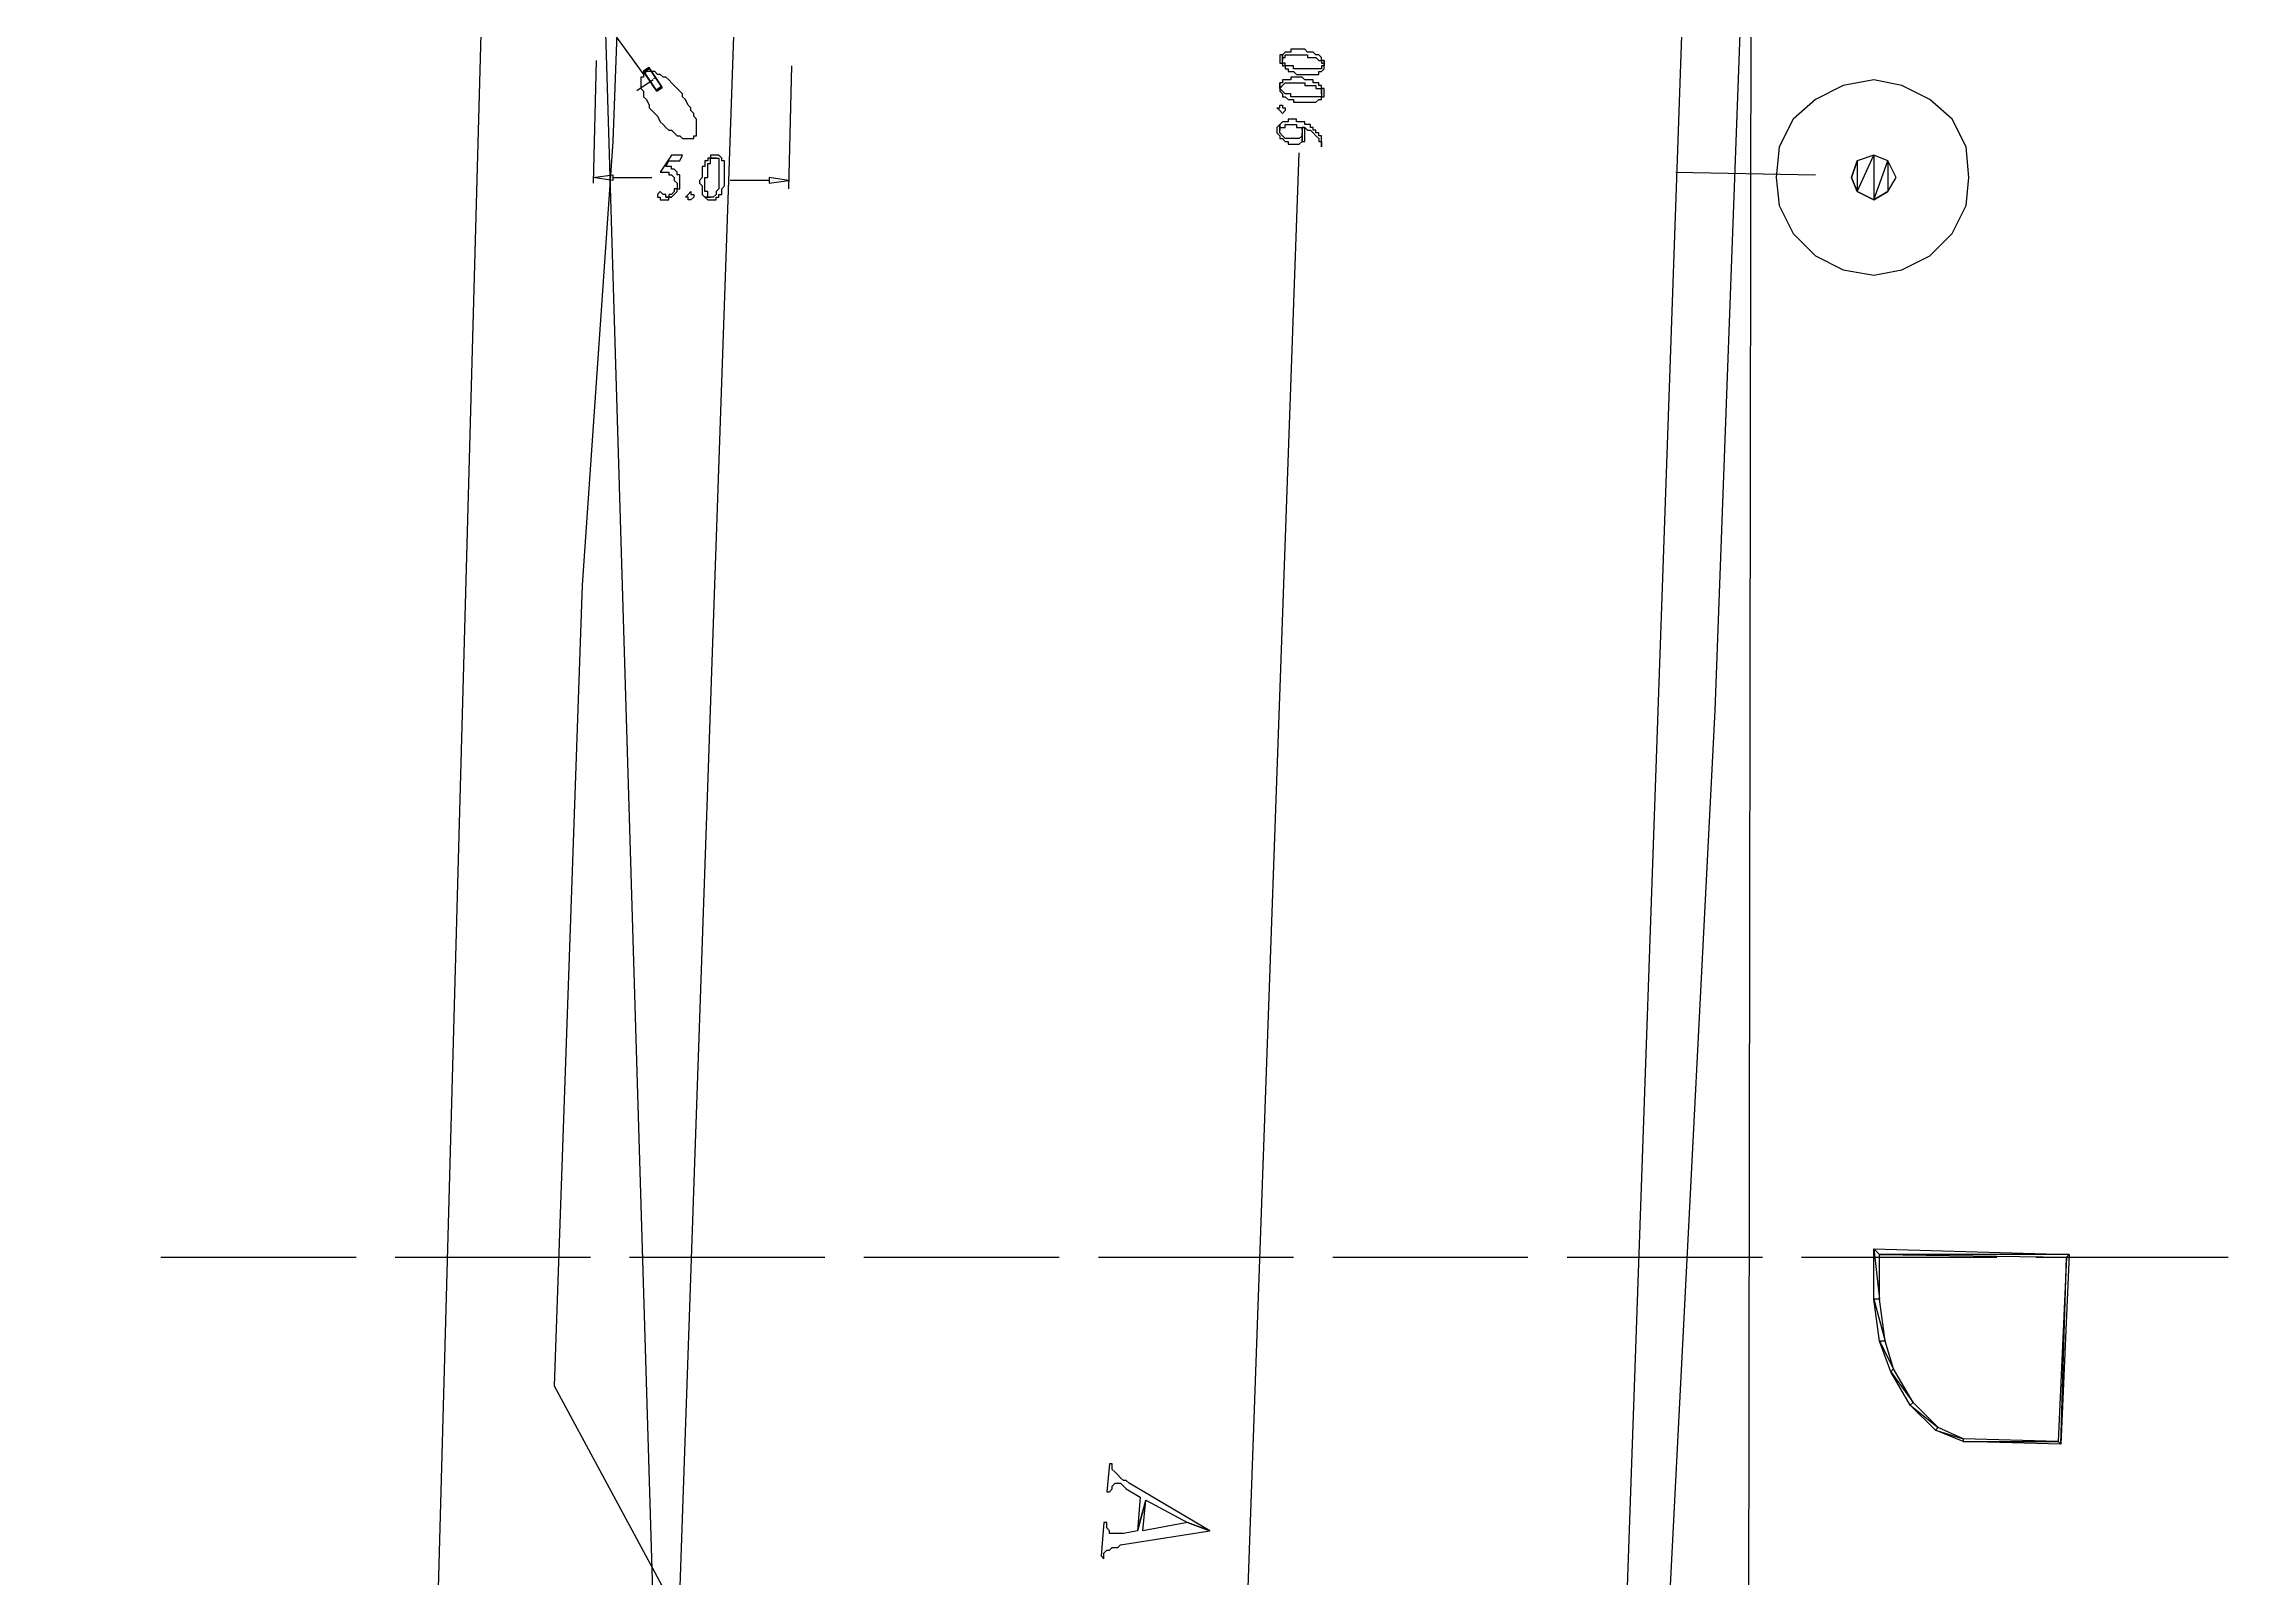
# Model space of a CAD drawing. Extents: x 212106 to 638151, y -1311344 to 1260505.
# Drawn here: x 269033 to 324960, y -493865 to -454577 of the extents above; entities that cross this region are included whole.
import ezdxf

# ---------------------------------------------------------------- set-up
doc = ezdxf.new("R2010")
doc.units = 0
doc.header["$MEASUREMENT"] = 0
for name, color, linetype in [('at_Entity', 7, 'Continuous'), ('DLXLUM01', 3, 'Continuous'), ('DLXLUMEX', 2, 'Continuous'), ('DLXSCENE', 7, 'Continuous')]:
    doc.layers.add(name, color=color, linetype=linetype)

# ---------------------------------------------------------------- blocks, each defined once
blk = doc.blocks.new('*U43')
for p, q in [((-93, 292), (-234, 198)), ((-234, 198), (-93, 292)), ((-234, 198), (93, -292)), ((93, -292), (-234, 198)), ((-234, 198), (-218, 173)), ((-218, 173), (-234, 198)), ((-77, 267), (-218, 173)), ((-218, 173), (-77, 267)), ((-218, 173), (110, -317)), ((110, -317), (-218, 173)), ((234, -198), (-93, 292)), ((-77, 267), (-93, 292)), ((-93, 292), (234, -198)), ((-93, 292), (-77, 267)), ((251, -222), (-77, 267)), ((-77, 267), (251, -222)), ((93, -292), (234, -198)), ((234, -198), (93, -292)), ((93, -292), (110, -317)), ((110, -317), (93, -292)), ((110, -317), (251, -222)), ((251, -222), (110, -317)), ((234, -198), (251, -222)), ((251, -222), (234, -198))]:
    blk.add_line(p, q)
at = {"color": 1}
blk.add_line((17, -25), (-399, -303), dxfattribs=at)
at = {"layer": 'DLXLUMEX', "color": 7}
blk.add_text('1', height=100, dxfattribs=at).set_placement((0, 0))
blk = doc.blocks.new('*U97')
for p, q in [((-45254, -534671), (-45111, -434388)), ((-74539, -482029), (-72968, -534171))]:
    blk.add_line(p, q)

msp = doc.modelspace()

# ---------------------------------------------------------------- linework, layer by layer
at = {"layer": 'at_Entity', "color": 0}
for p, q in [((282818, -360515), (269033, -859640)), ((313176, -434506), (311818, -471645)), ((283819, -451294), (283604, -457080)), ((283247, -453791), (284390, -455363)), ((283176, -455006), (283104, -458148)), ((288176, -455148), (288104, -458291)), ((300747, -454863), (300675, -454863)), ((300675, -454863), (300675, -454934)), ((300675, -454934), (300675, -454934)), ((300675, -454934), (300675, -454934)), ((300675, -454934), (300675, -455006)), ((300675, -455006), (300675, -455006)), ((300675, -455006), (300675, -455006)), ((300675, -455006), (300675, -455077)), ((300675, -455077), (300675, -455077)), ((300675, -455077), (300747, -455077)), ((300818, -454791), (300747, -454863)), ((300747, -454863), (300747, -454863)), ((300747, -454863), (300747, -454863)), ((300747, -454863), (300747, -455006)), ((300747, -455006), (300747, -454863)), ((300747, -455006), (300747, -454934)), ((300747, -454934), (300747, -454934)), ((300747, -454934), (300747, -454934)), ((300747, -454934), (300818, -454934)), ((300747, -455006), (300747, -455006)), ((300747, -455077), (300747, -455006)), ((300747, -455006), (300747, -455006)), ((300747, -455006), (300747, -455006)), ((300818, -455077), (300747, -455077)), ((300747, -455077), (300747, -455077)), ((300747, -455077), (300747, -455148)), ((300747, -455148), (300747, -455148)), ((300747, -455148), (300747, -455148)), ((300747, -455148), (300818, -455148)), ((300890, -454791), (300818, -454791)), ((300818, -454791), (300818, -454791)), ((300818, -454934), (300818, -454863)), ((300818, -454863), (300890, -454863)), ((300818, -455148), (300818, -455077)), ((300818, -455077), (300818, -455077)), ((300890, -455148), (300818, -455148)), ((300818, -455148), (300818, -455220)), ((300818, -455220), (300818, -455220)), ((300818, -455220), (300890, -455220)), ((300961, -454791), (300890, -454791)), ((300890, -454791), (300890, -454791)), ((300890, -454791), (300890, -454791)), ((300890, -454863), (300890, -454863)), ((300890, -454863), (300890, -454863)), ((300890, -454863), (300890, -454863)), ((300890, -454863), (300961, -454863)), ((300961, -455148), (300890, -455148)), ((300890, -455148), (300890, -455148)), ((300890, -455220), (300890, -455291)), ((301032, -454720), (300961, -454720)), ((300961, -454720), (300961, -454720)), ((300961, -454720), (300961, -454791)), ((300961, -454863), (300961, -454863)), ((300961, -454863), (301032, -454863)), ((301032, -455148), (300961, -455148)), ((300961, -455148), (300961, -455148)), ((300961, -455148), (300961, -455148)), ((301104, -454720), (301032, -454720)), ((301032, -454720), (301032, -454720)), ((301032, -454863), (301032, -454863)), ((301032, -454863), (301104, -454863)), ((301032, -455220), (301032, -455148)), ((301104, -455220), (301032, -455220)), ((301175, -454720), (301104, -454720)), ((301104, -454720), (301104, -454720)), ((301104, -454863), (301104, -454863)), ((301104, -454863), (301175, -454863)), ((301175, -455220), (301104, -455220)), ((301104, -455220), (301104, -455220)), ((301247, -454720), (301175, -454720)), ((301175, -454720), (301175, -454720)), ((301175, -454863), (301175, -454863)), ((301175, -454863), (301247, -454863)), ((301247, -455220), (301175, -455220)), ((301175, -455220), (301175, -455220)), ((301318, -454720), (301247, -454720)), ((301247, -454720), (301247, -454720)), ((301247, -454863), (301247, -454863)), ((301247, -454863), (301318, -454863)), ((301318, -455220), (301247, -455220)), ((301247, -455220), (301247, -455220)), ((301390, -454791), (301318, -454720)), ((301318, -454720), (301318, -454720)), ((301318, -454863), (301318, -454863)), ((301318, -454863), (301390, -454863)), ((301390, -455220), (301318, -455220)), ((301318, -455220), (301318, -455220)), ((301461, -454791), (301390, -454791)), ((301390, -454791), (301390, -454791)), ((301390, -454863), (301390, -454934)), ((301390, -454934), (301461, -454934)), ((301461, -455220), (301390, -455220)), ((301390, -455220), (301390, -455220)), ((301532, -454791), (301461, -454791)), ((301461, -454791), (301461, -454791)), ((301461, -454934), (301461, -454934)), ((301461, -454934), (301461, -454934)), ((301461, -454934), (301532, -454934)), ((301532, -455220), (301461, -455220)), ((301461, -455220), (301461, -455220)), ((301604, -454863), (301532, -454791)), ((301532, -454791), (301532, -454791)), ((301532, -454791), (301532, -454791)), ((301532, -454934), (301532, -454934)), ((301532, -454934), (301604, -454934)), ((301604, -455220), (301532, -455220)), ((301532, -455220), (301532, -455220)), ((301675, -454863), (301604, -454863)), ((301604, -454863), (301604, -454863)), ((301604, -454863), (301604, -454863)), ((301604, -454934), (301604, -454934)), ((301604, -454934), (301675, -455006)), ((301675, -455220), (301604, -455220)), ((301604, -455220), (301604, -455220)), ((301604, -455220), (301604, -455220)), ((301747, -454934), (301675, -454863)), ((301675, -454863), (301675, -454863)), ((301675, -455006), (301675, -455006)), ((301675, -455006), (301747, -455006)), ((301747, -455220), (301675, -455220)), ((301675, -455220), (301675, -455220)), ((301747, -455006), (301747, -454934)), ((301818, -455006), (301747, -455006)), ((301747, -455006), (301747, -455006)), ((301747, -455006), (301747, -455006)), ((301747, -455006), (301747, -455077)), ((301747, -455077), (301818, -455077)), ((301818, -455148), (301747, -455148)), ((301747, -455148), (301747, -455220)), ((301747, -455220), (301747, -455220)), ((301747, -455220), (301747, -455220)), ((301747, -455291), (301818, -455220)), ((301818, -455148), (301818, -455006)), ((301818, -455148), (301818, -455006)), ((301818, -455006), (301818, -455148)), ((301818, -455077), (301818, -455148)), ((301818, -455220), (301818, -455148)), ((301818, -455148), (301818, -455148)), ((301818, -455148), (301818, -455148)), ((301818, -455220), (301818, -455220)), ((301818, -455220), (301818, -455220)), ((284390, -455434), (284319, -455434)), ((284319, -455434), (284319, -455506)), ((284319, -455506), (284319, -455577)), ((284319, -455577), (284319, -455648)), ((284319, -455648), (284319, -455720)), ((284319, -455720), (284390, -455791)), ((284462, -455291), (284390, -455363)), ((284390, -455363), (284390, -455434)), ((284390, -455791), (284390, -455863)), ((284533, -455291), (284462, -455291)), ((284604, -455291), (284533, -455291)), ((284676, -455291), (284604, -455291)), ((284747, -455363), (284676, -455291)), ((284819, -455363), (284747, -455363)), ((284890, -455434), (284819, -455363)), ((284962, -455434), (284890, -455434)), ((285033, -455506), (284962, -455434)), ((285104, -455577), (285033, -455506)), ((285176, -455648), (285104, -455577)), ((285247, -455720), (285176, -455648)), ((285319, -455791), (285247, -455720)), ((285390, -455863), (285319, -455791)), ((300747, -455577), (300675, -455577)), ((300675, -455577), (300675, -455720)), ((300675, -455720), (300675, -455577)), ((300675, -455577), (300675, -455577)), ((300675, -455577), (300675, -455648)), ((300675, -455720), (300747, -455648)), ((300675, -455648), (300675, -455648)), ((300675, -455648), (300675, -455648)), ((300675, -455648), (300675, -455720)), ((300675, -455720), (300675, -455720)), ((300747, -455791), (300675, -455720)), ((300675, -455720), (300675, -455720)), ((300675, -455720), (300675, -455720)), ((300675, -455720), (300675, -455720)), ((300675, -455720), (300675, -455791)), ((300675, -455791), (300675, -455791)), ((300675, -455791), (300675, -455791)), ((300675, -455791), (300747, -455863)), ((300818, -455506), (300747, -455506)), ((300747, -455506), (300747, -455577)), ((300747, -455577), (300747, -455577)), ((300747, -455648), (300818, -455577)), ((300747, -455648), (300747, -455648)), ((300747, -455648), (300747, -455648)), ((300747, -455648), (300747, -455648)), ((300818, -455863), (300747, -455791)), ((300747, -455791), (300747, -455791)), ((300747, -455791), (300747, -455791)), ((300747, -455791), (300747, -455791)), ((300890, -455506), (300818, -455506)), ((300818, -455506), (300818, -455506)), ((300818, -455506), (300818, -455506)), ((300818, -455577), (300818, -455577)), ((300818, -455577), (300818, -455577)), ((300818, -455577), (300890, -455577)), ((300890, -455291), (300961, -455291)), ((300961, -455506), (300890, -455506)), ((300890, -455506), (300890, -455506)), ((300890, -455577), (300890, -455577)), ((300890, -455577), (300961, -455577)), ((300961, -455291), (300961, -455291)), ((300961, -455291), (300961, -455291)), ((300961, -455291), (300961, -455291)), ((300961, -455291), (301032, -455291)), ((301032, -455434), (300961, -455434)), ((300961, -455434), (300961, -455506)), ((300961, -455577), (300961, -455577)), ((300961, -455577), (300961, -455577)), ((300961, -455577), (301032, -455577)), ((301032, -455291), (301032, -455291)), ((301032, -455291), (301104, -455363)), ((301104, -455434), (301032, -455434)), ((301032, -455434), (301032, -455434)), ((301032, -455434), (301032, -455434)), ((301032, -455577), (301032, -455577)), ((301032, -455577), (301104, -455577)), ((301104, -455363), (301104, -455363)), ((301104, -455363), (301175, -455363)), ((301175, -455434), (301104, -455434)), ((301104, -455434), (301104, -455434)), ((301104, -455577), (301104, -455577)), ((301104, -455577), (301175, -455577)), ((301175, -455363), (301175, -455363)), ((301175, -455363), (301247, -455363)), ((301247, -455434), (301175, -455434)), ((301175, -455434), (301175, -455434)), ((301175, -455577), (301247, -455577)), ((301247, -455363), (301247, -455363)), ((301247, -455363), (301247, -455363)), ((301247, -455363), (301318, -455363)), ((301318, -455506), (301247, -455434)), ((301247, -455434), (301247, -455434)), ((301247, -455577), (301247, -455577)), ((301247, -455577), (301247, -455577)), ((301247, -455577), (301318, -455577)), ((301318, -455363), (301318, -455363)), ((301318, -455363), (301390, -455363)), ((301390, -455506), (301318, -455506)), ((301318, -455506), (301318, -455506)), ((301318, -455577), (301318, -455648)), ((301318, -455648), (301390, -455648)), ((301390, -455363), (301390, -455363)), ((301390, -455363), (301461, -455363)), ((301461, -455506), (301390, -455506)), ((301390, -455506), (301390, -455506)), ((301390, -455648), (301390, -455648)), ((301390, -455648), (301461, -455648)), ((301461, -455363), (301461, -455363)), ((301461, -455363), (301532, -455363)), ((301532, -455506), (301461, -455506)), ((301461, -455506), (301461, -455506)), ((301461, -455648), (301461, -455648)), ((301461, -455648), (301532, -455648)), ((301532, -455363), (301532, -455363)), ((301532, -455363), (301604, -455363)), ((301532, -455577), (301532, -455506)), ((301532, -455506), (301532, -455506)), ((301604, -455577), (301532, -455577)), ((301532, -455577), (301532, -455577)), ((301532, -455648), (301532, -455648)), ((301532, -455648), (301604, -455648)), ((301604, -455363), (301604, -455363)), ((301604, -455363), (301604, -455363)), ((301604, -455363), (301675, -455363)), ((301675, -455577), (301604, -455577)), ((301604, -455577), (301604, -455577)), ((301604, -455648), (301604, -455720)), ((301604, -455720), (301675, -455720)), ((301675, -455363), (301675, -455291)), ((301675, -455291), (301675, -455291)), ((301675, -455291), (301747, -455291)), ((301675, -455648), (301675, -455577)), ((301747, -455648), (301675, -455648)), ((301675, -455720), (301675, -455720)), ((301675, -455720), (301675, -455720)), ((301675, -455720), (301747, -455720)), ((301747, -455291), (301747, -455291)), ((301747, -455291), (301747, -455291)), ((301747, -455720), (301747, -455648)), ((301747, -455720), (301747, -455791)), ((301747, -455863), (301747, -455720)), ((301818, -455720), (301747, -455720)), ((301747, -455720), (301747, -455934)), ((301747, -455791), (301747, -455791)), ((301747, -455791), (301747, -455791)), ((301747, -455791), (301747, -455863)), ((301818, -455863), (301818, -455720)), ((284390, -455863), (284390, -455934)), ((284390, -455934), (284462, -456006)), ((284462, -456006), (284533, -456148)), ((284533, -456148), (284533, -456220)), ((284533, -456220), (284604, -456291)), ((284604, -456291), (284676, -456363)), ((284676, -456363), (284747, -456434)), ((285390, -455934), (285390, -455863)), ((285462, -456006), (285390, -455934)), ((285533, -456148), (285462, -456006)), ((285604, -456220), (285533, -456148)), ((285604, -456291), (285604, -456220)), ((285676, -456363), (285604, -456291)), ((285676, -456434), (285676, -456363)), ((300675, -456291), (300604, -456220)), ((300604, -456220), (300604, -456220)), ((300604, -456220), (300675, -456220)), ((300675, -456220), (300675, -456148)), ((300675, -456148), (300747, -456148)), ((300675, -456220), (300675, -456220)), ((300675, -456220), (300675, -456220)), ((300747, -456363), (300675, -456291)), ((300675, -456291), (300675, -456291)), ((300675, -456291), (300675, -456291)), ((300675, -456291), (300675, -456291)), ((300747, -455863), (300747, -455863)), ((300747, -455863), (300747, -455863)), ((300747, -455863), (300747, -455934)), ((300747, -455934), (300747, -455934)), ((300747, -455934), (300818, -455934)), ((300747, -456148), (300747, -456148)), ((300747, -456148), (300747, -456220)), ((300747, -456220), (300818, -456220)), ((300818, -456291), (300747, -456363)), ((300747, -456363), (300747, -456363)), ((300747, -456363), (300747, -456363)), ((300890, -455863), (300818, -455863)), ((300818, -455863), (300818, -455863)), ((300818, -455863), (300818, -455863)), ((300818, -455934), (300818, -455934)), ((300818, -455934), (300890, -456006)), ((300818, -456220), (300818, -456220)), ((300818, -456220), (300818, -456220)), ((300818, -456220), (300818, -456291)), ((300818, -456291), (300818, -456291)), ((300818, -456291), (300818, -456291)), ((300818, -456291), (300818, -456291)), ((300818, -456291), (300818, -456291)), ((300818, -456291), (300818, -456291)), ((300961, -455863), (300890, -455863)), ((300890, -455863), (300890, -455863)), ((300890, -456006), (300890, -456006)), ((300890, -456006), (300890, -456006)), ((300890, -456006), (300961, -456006)), ((300961, -455934), (300961, -455863)), ((300961, -455863), (300961, -455863)), ((301032, -455934), (300961, -455934)), ((300961, -456006), (300961, -456006)), ((300961, -456006), (300961, -456006)), ((300961, -456006), (301032, -456006)), ((301104, -455934), (301032, -455934)), ((301032, -455934), (301032, -455934)), ((301032, -456006), (301032, -456077)), ((301032, -456077), (301104, -456077)), ((301175, -455934), (301104, -455934)), ((301104, -455934), (301104, -455934)), ((301104, -456077), (301104, -456077)), ((301104, -456077), (301175, -456077)), ((301247, -455934), (301175, -455934)), ((301175, -455934), (301175, -455934)), ((301175, -456077), (301175, -456077)), ((301175, -456077), (301247, -456077)), ((301318, -455934), (301247, -455934)), ((301247, -455934), (301247, -455934)), ((301247, -456077), (301247, -456077)), ((301247, -456077), (301247, -456077)), ((301247, -456077), (301318, -456077)), ((301390, -455934), (301318, -455934)), ((301318, -455934), (301318, -455934)), ((301318, -456077), (301318, -456077)), ((301318, -456077), (301390, -456077)), ((301461, -455934), (301390, -455934)), ((301390, -456077), (301390, -456077)), ((301390, -456077), (301461, -456077)), ((301532, -455934), (301461, -455934)), ((301461, -455934), (301461, -455934)), ((301461, -455934), (301461, -455934)), ((301461, -456077), (301461, -456077)), ((301461, -456077), (301532, -456077)), ((301604, -455934), (301532, -455934)), ((301532, -455934), (301532, -455934)), ((301532, -456077), (301532, -456077)), ((301532, -456077), (301604, -456077)), ((301675, -455934), (301604, -455934)), ((301604, -455934), (301604, -455934)), ((301604, -455934), (301604, -455934)), ((301604, -456077), (301675, -456006)), ((301604, -456077), (301604, -456077)), ((301604, -456077), (301604, -456077)), ((301747, -455934), (301675, -455934)), ((301675, -455934), (301675, -455934)), ((301675, -456006), (301675, -456006)), ((301675, -456006), (301675, -456006)), ((301675, -456006), (301747, -456006)), ((301747, -456006), (301747, -455934)), ((301747, -455934), (301818, -455934)), ((301747, -456006), (301747, -456006)), ((301818, -455934), (301818, -455863)), ((301818, -455863), (301818, -455863)), ((301818, -455863), (301818, -455863)), ((301818, -455934), (301818, -455934)), ((284747, -456434), (284819, -456577)), ((284819, -456577), (284890, -456648)), ((284890, -456648), (284962, -456720)), ((284962, -456720), (285033, -456791)), ((285033, -456791), (285104, -456791)), ((285104, -456791), (285176, -456863)), ((285176, -456863), (285247, -456934)), ((285747, -456506), (285676, -456434)), ((285747, -456934), (285747, -456506)), ((300675, -456648), (300604, -456720)), ((300604, -456720), (300604, -456720)), ((300604, -456720), (300604, -456791)), ((300604, -456791), (300604, -456791)), ((300604, -456791), (300604, -456791)), ((300604, -456791), (300604, -456863)), ((300604, -456863), (300604, -456863)), ((300604, -456863), (300604, -456863)), ((300604, -456863), (300675, -456934)), ((300747, -456577), (300675, -456648)), ((300675, -456791), (300675, -456648)), ((300675, -456648), (300675, -456648)), ((300675, -456648), (300675, -456648)), ((300675, -456648), (300675, -456648)), ((300675, -456648), (300675, -456791)), ((300675, -456791), (300675, -456720)), ((300675, -456720), (300675, -456720)), ((300675, -456720), (300675, -456720)), ((300675, -456720), (300747, -456720)), ((300675, -456863), (300675, -456791)), ((300675, -456791), (300675, -456791)), ((300675, -456791), (300675, -456791)), ((300747, -456934), (300675, -456863)), ((300675, -456863), (300675, -456863)), ((300675, -456863), (300675, -456863)), ((300818, -456577), (300747, -456577)), ((300747, -456577), (300747, -456577)), ((300747, -456577), (300747, -456577)), ((300747, -456720), (300747, -456720)), ((300747, -456720), (300818, -456720)), ((300890, -456577), (300818, -456577)), ((300818, -456577), (300818, -456577)), ((300818, -456720), (300818, -456648)), ((300818, -456648), (300890, -456648)), ((300961, -456506), (300890, -456506)), ((300890, -456506), (300890, -456577)), ((300890, -456577), (300890, -456577)), ((300890, -456648), (300890, -456648)), ((300890, -456648), (300890, -456648)), ((300890, -456648), (300961, -456648)), ((301032, -456506), (300961, -456506)), ((300961, -456506), (300961, -456506)), ((300961, -456648), (300961, -456648)), ((300961, -456648), (301032, -456648)), ((301104, -456506), (301032, -456506)), ((301032, -456506), (301032, -456506)), ((301032, -456648), (301032, -456648)), ((301032, -456648), (301032, -456648)), ((301032, -456648), (301032, -456648)), ((301032, -456648), (301104, -456648)), ((301104, -456577), (301104, -456506)), ((301175, -456577), (301104, -456577)), ((301104, -456648), (301104, -456720)), ((301104, -456720), (301175, -456720)), ((301247, -456577), (301175, -456577)), ((301175, -456577), (301175, -456577)), ((301175, -456720), (301175, -456720)), ((301175, -456720), (301247, -456720)), ((301318, -456577), (301247, -456577)), ((301247, -456577), (301247, -456577)), ((301318, -456720), (301247, -456720)), ((301247, -456720), (301247, -456791)), ((301247, -456720), (301247, -456720)), ((301247, -456720), (301247, -456791)), ((301247, -456791), (301247, -456720)), ((301247, -456720), (301247, -456720)), ((301247, -456720), (301318, -456720)), ((301247, -456791), (301247, -456863)), ((301247, -456791), (301247, -456791)), ((301247, -456791), (301247, -456791)), ((301247, -457077), (301247, -456863)), ((301247, -456863), (301247, -456934)), ((301247, -456863), (301247, -456863)), ((301247, -456863), (301247, -457077)), ((301318, -456648), (301318, -456577)), ((301318, -456577), (301318, -456577)), ((301390, -456648), (301318, -456648)), ((301318, -456934), (301318, -456720)), ((301318, -456720), (301318, -456720)), ((301318, -456720), (301390, -456791)), ((301461, -456648), (301390, -456648)), ((301390, -456648), (301390, -456648)), ((301390, -456791), (301390, -456791)), ((301390, -456791), (301461, -456791)), ((301461, -456720), (301461, -456648)), ((301461, -456648), (301461, -456648)), ((301532, -456720), (301461, -456720)), ((301461, -456791), (301461, -456791)), ((301461, -456791), (301461, -456791)), ((301461, -456791), (301532, -456863)), ((301532, -456791), (301532, -456720)), ((301532, -456720), (301532, -456720)), ((301604, -456791), (301532, -456791)), ((301532, -456863), (301532, -456863)), ((301532, -456863), (301532, -456863)), ((301532, -456863), (301604, -456934)), ((301604, -456863), (301604, -456791)), ((301604, -456791), (301604, -456791)), ((301675, -456863), (301604, -456863)), ((301675, -456934), (301675, -456863)), ((301675, -456863), (301675, -456863)), ((283604, -457080), (282819, -468438)), ((285104, -457434), (284819, -457863)), ((285390, -457434), (285104, -457434)), ((285247, -456934), (285319, -456934)), ((285319, -456934), (285390, -457006)), ((285319, -457577), (285390, -457434)), ((285390, -457006), (285462, -457006)), ((285462, -457006), (285533, -457006)), ((285533, -457006), (285604, -457006)), ((285604, -457006), (285676, -457006)), ((285676, -457006), (285676, -456934)), ((285676, -456934), (285747, -456934)), ((285676, -457006), (285676, -457006)), ((286176, -457434), (286104, -457434)), ((286104, -457434), (286104, -457505)), ((286247, -457434), (286176, -457434)), ((286176, -457434), (286176, -457434)), ((286176, -457434), (286176, -457434)), ((286319, -457434), (286247, -457434)), ((286247, -457434), (286247, -457434)), ((286390, -457505), (286319, -457434)), ((286319, -457434), (286319, -457434)), ((286319, -457434), (286319, -457434)), ((286319, -457434), (286319, -457434)), ((299460, -505441), (301175, -457368)), ((300675, -456934), (300675, -456934)), ((300675, -456934), (300675, -456934)), ((300675, -456934), (300675, -457006)), ((300675, -457006), (300747, -457006)), ((300818, -457006), (300747, -456934)), ((300747, -456934), (300747, -456934)), ((300747, -456934), (300747, -456934)), ((300747, -456934), (300747, -456934)), ((300747, -457006), (300747, -457006)), ((300747, -457006), (300747, -457006)), ((300747, -457006), (300818, -457077)), ((300890, -457006), (300818, -457006)), ((300818, -457006), (300818, -457006)), ((300818, -457077), (300818, -457077)), ((300818, -457077), (300818, -457077)), ((300818, -457077), (300890, -457077)), ((300961, -457006), (300890, -457006)), ((300890, -457006), (300890, -457006)), ((300890, -457006), (300890, -457006)), ((300890, -457077), (300890, -457148)), ((300890, -457148), (300961, -457148)), ((301032, -457006), (300961, -457006)), ((300961, -457006), (300961, -457006)), ((300961, -457148), (300961, -457148)), ((300961, -457148), (301032, -457148)), ((301104, -457006), (301032, -457006)), ((301032, -457006), (301032, -457006)), ((301032, -457148), (301032, -457148)), ((301032, -457148), (301032, -457148)), ((301032, -457148), (301104, -457148)), ((301175, -457006), (301104, -457006)), ((301104, -457006), (301104, -457006)), ((301104, -457148), (301104, -457148)), ((301104, -457148), (301175, -457148)), ((301247, -456934), (301175, -457006)), ((301175, -457006), (301175, -457006)), ((301175, -457006), (301175, -457006)), ((301175, -457148), (301247, -457077)), ((301175, -457148), (301175, -457148)), ((301247, -457077), (301247, -457077)), ((301247, -457077), (301247, -457077)), ((301247, -457077), (301318, -457077)), ((301318, -457006), (301318, -456934)), ((301318, -456934), (301318, -456934)), ((301318, -457077), (301318, -457006)), ((301318, -457006), (301318, -457006)), ((301318, -457006), (301318, -457006)), ((301604, -456934), (301604, -456934)), ((301604, -456934), (301604, -456934)), ((301604, -456934), (301604, -456934)), ((301604, -456934), (301675, -457006)), ((301747, -456934), (301675, -456934)), ((301675, -456934), (301675, -456934)), ((301675, -457006), (301675, -457006)), ((301675, -457006), (301675, -457006)), ((301675, -457006), (301675, -457077)), ((301675, -457077), (301675, -457077)), ((301675, -457077), (301747, -457077)), ((301747, -457220), (301747, -456934)), ((301747, -457077), (301747, -457148)), ((301747, -457148), (301747, -457148)), ((301747, -457148), (301747, -457148)), ((301747, -457148), (301747, -457220)), ((301747, -457220), (301747, -457220)), ((315889, -457434), (315461, -457577)), ((315889, -457434), (315461, -457577)), ((315461, -458363), (315889, -457434)), ((315461, -458363), (315889, -457434)), ((315889, -457434), (315461, -457577)), ((315889, -457434), (315461, -457577)), ((315889, -457434), (315461, -457577)), ((315461, -458363), (315889, -457434)), ((315461, -458363), (315889, -457434)), ((315889, -457434), (315461, -457577)), ((316246, -457577), (315889, -457434)), ((316246, -457577), (315889, -457434)), ((315889, -457434), (315889, -458577)), ((315889, -457434), (315889, -458577)), ((316246, -457577), (315889, -457434)), ((316246, -457577), (315889, -457434)), ((316246, -457577), (315889, -457434)), ((315889, -457434), (315889, -458577)), ((315889, -457434), (315889, -458577)), ((316246, -457577), (315889, -457434)), ((283104, -458005), (283604, -457934)), ((283604, -458077), (283104, -458005)), ((283604, -457934), (283604, -458077)), ((283604, -458005), (284604, -458005)), ((284819, -457863), (284819, -457863)), ((284819, -457863), (284890, -457863)), ((284890, -457863), (284890, -457863)), ((284890, -457863), (284962, -457863)), ((284962, -457720), (285033, -457577)), ((285033, -457720), (284962, -457720)), ((284962, -457863), (284962, -457863)), ((284962, -457863), (285033, -457863)), ((285033, -457577), (285319, -457577)), ((285104, -457720), (285033, -457720)), ((285033, -457720), (285033, -457720)), ((285033, -457720), (285033, -457720)), ((285033, -457863), (285033, -457863)), ((285033, -457863), (285033, -457934)), ((285033, -457934), (285033, -457934)), ((285033, -457934), (285104, -457934)), ((285104, -457791), (285104, -457720)), ((285176, -457791), (285104, -457791)), ((285104, -457791), (285104, -457791)), ((285104, -457934), (285104, -457934)), ((285104, -457934), (285104, -457934)), ((285104, -457934), (285176, -458005)), ((285247, -457863), (285176, -457791)), ((285176, -457791), (285176, -457791)), ((285176, -457791), (285176, -457791)), ((285176, -458005), (285176, -458005)), ((285176, -458005), (285176, -458005)), ((285176, -458005), (285176, -458077)), ((285247, -457934), (285247, -457863)), ((285247, -457863), (285247, -457863)), ((285247, -457863), (285247, -457863)), ((285319, -457934), (285247, -457934)), ((285319, -458005), (285319, -457934)), ((285319, -457934), (285319, -457934)), ((285319, -458077), (285319, -458005)), ((285319, -458005), (285319, -458005)), ((285890, -458005), (285819, -458077)), ((285962, -457720), (285890, -457720)), ((285890, -457720), (285890, -457791)), ((285890, -457791), (285890, -457791)), ((285890, -457791), (285890, -457863)), ((285890, -457863), (285890, -457863)), ((285890, -457863), (285890, -457863)), ((285890, -457863), (285890, -457934)), ((285890, -457934), (285890, -457934)), ((285890, -457934), (285890, -458005)), ((285890, -458005), (285890, -458005)), ((286033, -457577), (285962, -457577)), ((285962, -457577), (285962, -457577)), ((285962, -457577), (285962, -457648)), ((285962, -457648), (285962, -457648)), ((285962, -457648), (285962, -457648)), ((285962, -457648), (285962, -457720)), ((285962, -458077), (285962, -458005)), ((285962, -458005), (285962, -458005)), ((285962, -458005), (286033, -458005)), ((286104, -457505), (286033, -457505)), ((286033, -457505), (286033, -457505)), ((286033, -457505), (286033, -457577)), ((286033, -457720), (286033, -457648)), ((286033, -457648), (286104, -457648)), ((286033, -457791), (286033, -457720)), ((286033, -457720), (286033, -457720)), ((286033, -457863), (286033, -457791)), ((286033, -457791), (286033, -457791)), ((286033, -457934), (286033, -457863)), ((286033, -457863), (286033, -457863)), ((286033, -458005), (286033, -457934)), ((286033, -457934), (286033, -457934)), ((286104, -457577), (286104, -457505)), ((286104, -457505), (286176, -457505)), ((286247, -457505), (286104, -457505)), ((286104, -457505), (286247, -457505)), ((286104, -457648), (286104, -457577)), ((286104, -457577), (286104, -457577)), ((286104, -457577), (286104, -457577)), ((286176, -457505), (286176, -457505)), ((286176, -457505), (286176, -457505)), ((286176, -457505), (286247, -457505)), ((286247, -457505), (286247, -457505)), ((286247, -457505), (286247, -457505)), ((286247, -457505), (286319, -457505)), ((286319, -457505), (286319, -457505)), ((286319, -457505), (286319, -457505)), ((286319, -457505), (286319, -457577)), ((286319, -457577), (286319, -457577)), ((286319, -457577), (286319, -457648)), ((286319, -457648), (286319, -457648)), ((286319, -457648), (286319, -457648)), ((286319, -457648), (286319, -457720)), ((286319, -457720), (286319, -457720)), ((286319, -457720), (286319, -457791)), ((286319, -457791), (286319, -457791)), ((286319, -457791), (286319, -457863)), ((286319, -457863), (286319, -457863)), ((286319, -457863), (286319, -457934)), ((286319, -457934), (286319, -457934)), ((286319, -457934), (286319, -458005)), ((286319, -458005), (286319, -458077)), ((286390, -457577), (286390, -457505)), ((286390, -457505), (286390, -457505)), ((286462, -457577), (286390, -457577)), ((286390, -457577), (286390, -457577)), ((286462, -457648), (286462, -457577)), ((286462, -457577), (286462, -457577)), ((286462, -457720), (286462, -457648)), ((286462, -457648), (286462, -457648)), ((286462, -457791), (286462, -457720)), ((286462, -457720), (286462, -457720)), ((286462, -457720), (286462, -457720)), ((286462, -457863), (286462, -457791)), ((286462, -457791), (286462, -457791)), ((286462, -457934), (286462, -457863)), ((286462, -457863), (286462, -457863)), ((286462, -458005), (286462, -457934)), ((286462, -457934), (286462, -457934)), ((286462, -458077), (286462, -458005)), ((286462, -458005), (286462, -458005)), ((286462, -458005), (286462, -458005)), ((287604, -458005), (287604, -458148)), ((288104, -458077), (287604, -458005)), ((315461, -457577), (315318, -458005)), ((315318, -458005), (315461, -457577)), ((315461, -457577), (315318, -458005)), ((315461, -457577), (315318, -458005)), ((315318, -458005), (315461, -457577)), ((315461, -457577), (315318, -458005)), ((315318, -458005), (315461, -458363)), ((315461, -458363), (315318, -458005)), ((315318, -458005), (315461, -458363)), ((315318, -458005), (315461, -458363)), ((315461, -458363), (315318, -458005)), ((315318, -458005), (315461, -458363)), ((315461, -457577), (315461, -458363)), ((315461, -457577), (315461, -458363)), ((315461, -457577), (315461, -458363)), ((315461, -457577), (315461, -458363)), ((315889, -458577), (316246, -457577)), ((315889, -458577), (316246, -457577)), ((315889, -458577), (316246, -457577)), ((315889, -458577), (316246, -457577)), ((316461, -458005), (316246, -457577)), ((316461, -458005), (316246, -457577)), ((316246, -457577), (316246, -458363)), ((316246, -457577), (316246, -458363)), ((316461, -458005), (316246, -457577)), ((316461, -458005), (316246, -457577)), ((316461, -458005), (316246, -457577)), ((316246, -457577), (316246, -458363)), ((316246, -457577), (316246, -458363)), ((316461, -458005), (316246, -457577)), ((316246, -458363), (316461, -458005)), ((316246, -458363), (316461, -458005)), ((316246, -458363), (316461, -458005)), ((316246, -458363), (316461, -458005)), ((316246, -458363), (316461, -458005)), ((316246, -458363), (316461, -458005)), ((284819, -458363), (284747, -458434)), ((284747, -458434), (284747, -458434)), ((284747, -458434), (284747, -458434)), ((284747, -458434), (284747, -458505)), ((284747, -458505), (284747, -458505)), ((284747, -458505), (284747, -458505)), ((284747, -458505), (284819, -458505)), ((284890, -458434), (284819, -458363)), ((284819, -458363), (284819, -458363)), ((284819, -458363), (284819, -458363)), ((284819, -458505), (284819, -458577)), ((284819, -458577), (284819, -458577)), ((284819, -458577), (284890, -458577)), ((284962, -458434), (284890, -458434)), ((284890, -458434), (284890, -458434)), ((284890, -458434), (284890, -458434)), ((284890, -458577), (284890, -458577)), ((284890, -458577), (284890, -458577)), ((284890, -458577), (284962, -458577)), ((284962, -458505), (284962, -458434)), ((285104, -458505), (284962, -458505)), ((284962, -458505), (284962, -458505)), ((284962, -458505), (284962, -458505)), ((285033, -458505), (284962, -458505)), ((284962, -458505), (285104, -458505)), ((284962, -458577), (284962, -458577)), ((284962, -458577), (285033, -458577)), ((285104, -458434), (285033, -458434)), ((285033, -458434), (285033, -458434)), ((285033, -458434), (285033, -458505)), ((285033, -458577), (285033, -458505)), ((285033, -458505), (285033, -458505)), ((285033, -458505), (285104, -458505)), ((285176, -458363), (285104, -458434)), ((285104, -458434), (285104, -458434)), ((285104, -458434), (285104, -458434)), ((285104, -458505), (285176, -458434)), ((285104, -458505), (285104, -458505)), ((285104, -458505), (285104, -458505)), ((285176, -458077), (285176, -458077)), ((285176, -458077), (285176, -458077)), ((285176, -458077), (285247, -458148)), ((285247, -458291), (285176, -458291)), ((285176, -458291), (285176, -458291)), ((285176, -458291), (285176, -458363)), ((285176, -458363), (285176, -458363)), ((285176, -458434), (285247, -458363)), ((285176, -458434), (285176, -458434)), ((285176, -458434), (285176, -458434)), ((285247, -458148), (285247, -458148)), ((285247, -458148), (285247, -458220)), ((285247, -458220), (285247, -458220)), ((285247, -458220), (285247, -458291)), ((285247, -458363), (285247, -458291)), ((285247, -458291), (285247, -458291)), ((285247, -458291), (285319, -458291)), ((285247, -458363), (285247, -458363)), ((285247, -458363), (285247, -458363)), ((285319, -458148), (285319, -458077)), ((285319, -458077), (285319, -458077)), ((285319, -458220), (285319, -458148)), ((285319, -458148), (285319, -458148)), ((285319, -458148), (285319, -458148)), ((285319, -458291), (285319, -458220)), ((285319, -458220), (285319, -458220)), ((285462, -458505), (285533, -458434)), ((285533, -458505), (285462, -458505)), ((285462, -458505), (285462, -458505)), ((285533, -458434), (285604, -458363)), ((285533, -458434), (285533, -458434)), ((285533, -458434), (285533, -458434)), ((285533, -458434), (285533, -458434)), ((285533, -458577), (285533, -458505)), ((285604, -458577), (285533, -458577)), ((285533, -458577), (285533, -458577)), ((285533, -458577), (285533, -458577)), ((285533, -458577), (285533, -458577)), ((285604, -458363), (285604, -458434)), ((285604, -458363), (285604, -458363)), ((285604, -458363), (285604, -458363)), ((285604, -458363), (285604, -458363)), ((285604, -458434), (285676, -458434)), ((285676, -458505), (285604, -458577)), ((285604, -458577), (285604, -458577)), ((285604, -458577), (285604, -458577)), ((285604, -458577), (285604, -458577)), ((285676, -458434), (285676, -458505)), ((285819, -458077), (285819, -458077)), ((285819, -458077), (285819, -458148)), ((285819, -458148), (285819, -458148)), ((285819, -458148), (285890, -458220)), ((285890, -458220), (285890, -458220)), ((285890, -458220), (285890, -458291)), ((285890, -458291), (285890, -458291)), ((285890, -458291), (285890, -458363)), ((285890, -458363), (285890, -458363)), ((285890, -458363), (285890, -458363)), ((285890, -458363), (285890, -458434)), ((285890, -458434), (285890, -458434)), ((285890, -458434), (285962, -458505)), ((285962, -458148), (285962, -458077)), ((285962, -458077), (285962, -458077)), ((285962, -458220), (285962, -458148)), ((285962, -458148), (285962, -458148)), ((285962, -458291), (285962, -458220)), ((285962, -458220), (285962, -458220)), ((285962, -458363), (285962, -458291)), ((285962, -458291), (285962, -458291)), ((286033, -458363), (285962, -458363)), ((285962, -458363), (285962, -458363)), ((285962, -458505), (285962, -458505)), ((285962, -458505), (285962, -458505)), ((285962, -458505), (285962, -458505)), ((285962, -458505), (286104, -458505)), ((286104, -458505), (285962, -458505)), ((285962, -458505), (286033, -458577)), ((286033, -458434), (286033, -458363)), ((286033, -458505), (286033, -458434)), ((286033, -458434), (286033, -458434)), ((286104, -458505), (286033, -458505)), ((286033, -458505), (286033, -458505)), ((286033, -458505), (286033, -458505)), ((286033, -458577), (286033, -458577)), ((286033, -458577), (286033, -458577)), ((286033, -458577), (286104, -458577)), ((286104, -458505), (286104, -458505)), ((286104, -458505), (286104, -458505)), ((286176, -458505), (286104, -458505)), ((286104, -458505), (286104, -458505)), ((286104, -458577), (286104, -458577)), ((286104, -458577), (286104, -458577)), ((286104, -458577), (286104, -458577)), ((286104, -458577), (286176, -458577)), ((286247, -458434), (286176, -458505)), ((286176, -458505), (286176, -458505)), ((286176, -458505), (286176, -458505)), ((286176, -458505), (286176, -458505)), ((286176, -458577), (286176, -458577)), ((286176, -458577), (286247, -458577)), ((286319, -458291), (286247, -458363)), ((286247, -458363), (286247, -458363)), ((286247, -458363), (286247, -458363)), ((286247, -458363), (286247, -458434)), ((286247, -458434), (286247, -458434)), ((286247, -458577), (286247, -458505)), ((286247, -458505), (286247, -458505)), ((286247, -458505), (286247, -458505)), ((286247, -458505), (286319, -458505)), ((286319, -458077), (286319, -458077)), ((286319, -458077), (286319, -458148)), ((286319, -458148), (286319, -458148)), ((286319, -458148), (286319, -458220)), ((286319, -458220), (286319, -458220)), ((286319, -458220), (286319, -458220)), ((286319, -458220), (286319, -458291)), ((286319, -458291), (286319, -458291)), ((286319, -458505), (286319, -458434)), ((286319, -458434), (286319, -458434)), ((286319, -458434), (286390, -458434)), ((286390, -458291), (286462, -458220)), ((286390, -458363), (286390, -458291)), ((286390, -458291), (286390, -458291)), ((286390, -458434), (286390, -458363)), ((286390, -458363), (286390, -458363)), ((286390, -458363), (286390, -458363)), ((286462, -458148), (286462, -458077)), ((286462, -458077), (286462, -458077)), ((286462, -458220), (286462, -458148)), ((286462, -458148), (286462, -458148)), ((286462, -458220), (286462, -458220)), ((287604, -458077), (286604, -458077)), ((287604, -458148), (288104, -458077)), ((315461, -458363), (315889, -458577)), ((315889, -458577), (315461, -458363)), ((315461, -458363), (315889, -458577)), ((315461, -458363), (315889, -458577)), ((315889, -458577), (315461, -458363)), ((315461, -458363), (315889, -458577)), ((315889, -458577), (316246, -458363)), ((316246, -458363), (315889, -458577)), ((315889, -458577), (316246, -458363)), ((315889, -458577), (316246, -458363)), ((316246, -458363), (315889, -458577)), ((315889, -458577), (316246, -458363)), ((315889, -458577), (315889, -458577)), ((315889, -458577), (315889, -458577)), ((315889, -458577), (315889, -458577)), ((282819, -468438), (282104, -488939)), ((311818, -471645), (310033, -506650)), ((316032, -485576), (315889, -485433)), ((315889, -485433), (320889, -485576)), ((316032, -485576), (315889, -485433)), ((315889, -485433), (316032, -486719)), ((315889, -485433), (316032, -486719)), ((315889, -486719), (315889, -485433)), ((316032, -485576), (315889, -485433)), ((315889, -485433), (320889, -485576)), ((316032, -485576), (315889, -485433)), ((315889, -485433), (316032, -486719)), ((315889, -485433), (316032, -486719)), ((315889, -486719), (315889, -485433)), ((272033, -485647), (277033, -485647)), ((278033, -485647), (283033, -485647)), ((284033, -485647), (289033, -485647)), ((290033, -485647), (295033, -485647)), ((296033, -485647), (301032, -485647)), ((302032, -485647), (307032, -485647)), ((308032, -485647), (313032, -485647)), ((314032, -485647), (319032, -485647)), ((320889, -485576), (316032, -485576)), ((316032, -485576), (320818, -485647)), ((320889, -485576), (316032, -485576)), ((316032, -486719), (316032, -485576)), ((320889, -485576), (316032, -485576)), ((316032, -485576), (320818, -485647)), ((320889, -485576), (316032, -485576)), ((316032, -486719), (316032, -485576)), ((320032, -485647), (324960, -485647)), ((320818, -485647), (320603, -490362)), ((320818, -485647), (320603, -490362)), ((320889, -485576), (320675, -490433)), ((320889, -485576), (320675, -490433)), ((320675, -490433), (320818, -485647)), ((320675, -490433), (320818, -485647)), ((320675, -490433), (320818, -485647)), ((320675, -490433), (320818, -485647)), ((320818, -485647), (320889, -485576)), ((320818, -485647), (320889, -485576)), ((320818, -485647), (320889, -485576)), ((320818, -485647), (320889, -485576)), ((316032, -486719), (315889, -486719)), ((315889, -486719), (316175, -487790)), ((315889, -486719), (316175, -487790)), ((316032, -487790), (315889, -486719)), ((316032, -486719), (315889, -486719)), ((316032, -486719), (315889, -486719)), ((315889, -486719), (316175, -487790)), ((315889, -486719), (316175, -487790)), ((316032, -487790), (315889, -486719)), ((316032, -486719), (315889, -486719)), ((316175, -487790), (316032, -486719)), ((316175, -487790), (316032, -486719)), ((316175, -487790), (316032, -487790)), ((316175, -487790), (316032, -487790)), ((316032, -487790), (316389, -488505)), ((316032, -487790), (316389, -488505)), ((316318, -488576), (316032, -487790)), ((316175, -487790), (316032, -487790)), ((316175, -487790), (316032, -487790)), ((316032, -487790), (316389, -488505)), ((316032, -487790), (316389, -488505)), ((316318, -488576), (316032, -487790)), ((316389, -488505), (316175, -487790)), ((316389, -488505), (316175, -487790)), ((316389, -488505), (316318, -488576)), ((316389, -488505), (316318, -488576)), ((316389, -488505), (316318, -488576)), ((316389, -488505), (316318, -488576)), ((316318, -488576), (316889, -489362)), ((316318, -488576), (316889, -489362)), ((316818, -489433), (316318, -488576)), ((316318, -488576), (316889, -489362)), ((316318, -488576), (316889, -489362)), ((316818, -489433), (316318, -488576)), ((316889, -489362), (316389, -488505)), ((316889, -489362), (316389, -488505)), ((282104, -488939), (285032, -494368)), ((316889, -489362), (316818, -489433)), ((316889, -489362), (316818, -489433)), ((316889, -489362), (316818, -489433)), ((316889, -489362), (316818, -489433)), ((317532, -490004), (316889, -489362)), ((317532, -490004), (316889, -489362)), ((316818, -489433), (317532, -490004)), ((316818, -489433), (317532, -490004)), ((317461, -490076), (316818, -489433)), ((316818, -489433), (317532, -490004)), ((316818, -489433), (317532, -490004)), ((317461, -490076), (316818, -489433)), ((317532, -490004), (317461, -490076)), ((317532, -490004), (317461, -490076)), ((317532, -490004), (317461, -490076)), ((317532, -490004), (317461, -490076)), ((317461, -490076), (318175, -490290)), ((317461, -490076), (318175, -490290)), ((318175, -490362), (317461, -490076)), ((317461, -490076), (318175, -490290)), ((317461, -490076), (318175, -490290)), ((318175, -490362), (317461, -490076)), ((318175, -490290), (317532, -490004)), ((318175, -490290), (317532, -490004)), ((318175, -490290), (318175, -490362)), ((318175, -490290), (318175, -490362)), ((320603, -490362), (318175, -490290)), ((318175, -490290), (318175, -490362)), ((318175, -490290), (318175, -490362)), ((320603, -490362), (318175, -490290)), ((318175, -490362), (320603, -490362)), ((318175, -490362), (320603, -490362)), ((320675, -490433), (318175, -490362)), ((318175, -490362), (320603, -490362)), ((318175, -490362), (320603, -490362)), ((320675, -490433), (318175, -490362)), ((320603, -490362), (320675, -490433)), ((320603, -490362), (320675, -490433)), ((320603, -490362), (320675, -490433)), ((320603, -490362), (320675, -490433)), ((296318, -490933), (296247, -491647)), ((296390, -490933), (296318, -490933)), ((296390, -491076), (296390, -490933)), ((296318, -491647), (296390, -491576)), ((296461, -491147), (296390, -491076)), ((296390, -491504), (296461, -491433)), ((296390, -491576), (296390, -491504)), ((296390, -491504), (296390, -491504)), ((296533, -491219), (296461, -491147)), ((296461, -491147), (296461, -491147)), ((296461, -491433), (296533, -491433)), ((296604, -491290), (296533, -491219)), ((296533, -491219), (296533, -491219)), ((296533, -491433), (296533, -491433)), ((296533, -491433), (296604, -491433)), ((296675, -491362), (296604, -491290)), ((296604, -491433), (296675, -491504)), ((296747, -491362), (296675, -491362)), ((296675, -491504), (296747, -491576)), ((296818, -491433), (296747, -491362)), ((296747, -491576), (297104, -491790)), ((298890, -492647), (296818, -491433)), ((296247, -491647), (296318, -491647)), ((296318, -491647), (296318, -491647)), ((297104, -491790), (297033, -492647)), ((297033, -492647), (297247, -491862)), ((297247, -491862), (297033, -492647)), ((297175, -492647), (297247, -491862)), ((297247, -491862), (298318, -492433)), ((296176, -492433), (296104, -493290)), ((296247, -492433), (296176, -492433)), ((296247, -492576), (296247, -492433)), ((296318, -492647), (296247, -492576)), ((296247, -492576), (296247, -492576)), ((296318, -492719), (296318, -492647)), ((296390, -492719), (296318, -492719)), ((296461, -492719), (296390, -492719)), ((296533, -492719), (296461, -492719)), ((296604, -492719), (296533, -492719)), ((296604, -493004), (298890, -492647)), ((296675, -492719), (296604, -492719)), ((297033, -492647), (296675, -492719)), ((298318, -492433), (297175, -492647)), ((298318, -492433), (298890, -492647)), ((298890, -492647), (298318, -492433)), ((296176, -493219), (296247, -493147)), ((296176, -493290), (296176, -493219)), ((296247, -493147), (296247, -493147)), ((296247, -493147), (296247, -493147)), ((296247, -493147), (296318, -493147)), ((296318, -493147), (296390, -493076)), ((296390, -493076), (296461, -493076)), ((296461, -493076), (296533, -493076)), ((296533, -493076), (296604, -493004)), ((296104, -493290), (296176, -493362)), ((296176, -493362), (296176, -493290))]:
    msp.add_line(p, q, dxfattribs=at)
at = {"layer": 'at_Entity', "color": 1}
for p, q in [((288390, -405152), (273105, -847350)), ((312675, -405792), (297176, -846069)), ((315103, -455648), (314389, -456006)), ((315889, -455506), (315103, -455648)), ((316603, -455648), (315889, -455506)), ((317318, -456006), (316603, -455648)), ((314389, -456006), (313818, -456506)), ((317889, -456506), (317318, -456006)), ((313818, -456506), (313461, -457220)), ((318246, -457220), (317889, -456506)), ((313461, -457220), (313389, -458005)), ((318318, -458005), (318246, -457220)), ((313389, -458005), (313461, -458720)), ((318246, -458720), (318318, -458005)), ((313461, -458720), (313818, -459434)), ((317889, -459434), (318246, -458720)), ((313818, -459434), (314389, -460005)), ((317318, -460005), (317889, -459434)), ((314389, -460005), (315103, -460363)), ((316603, -460363), (317318, -460005)), ((315103, -460363), (315889, -460505)), ((315889, -460505), (316603, -460363)), ((315889, -460505), (315889, -460505))]:
    msp.add_line(p, q, dxfattribs=at)
at = {"layer": 'at_Entity', "color": 3}
msp.add_line((310818, -457863), (314389, -457934), dxfattribs=at)

# ---------------------------------------------------------------- block references
at = {"layer": 'DLXLUM01'}
msp.add_blockref('*U43', (284619, -455479), dxfattribs=at)
at = {"layer": 'DLXSCENE'}
msp.add_blockref('*U97', (357928, 28595), dxfattribs=at)

doc.saveas('drawing.dxf')
